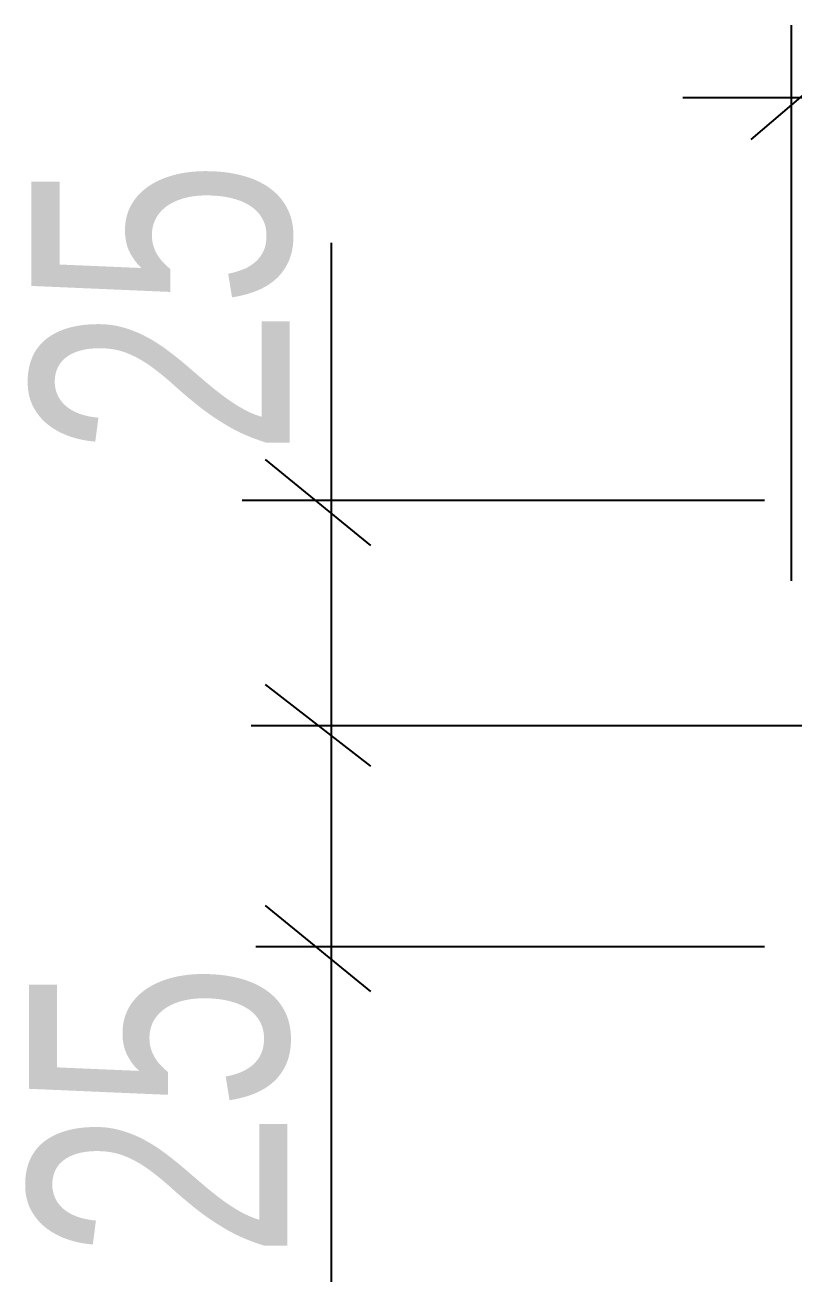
# Model space of a CAD drawing. Header units: millimetres. Extents: x -232 to 609, y -265 to 329.
# Drawn here: x 301.66 to 308.5, y -233.08 to -221.9 of the extents above; entities that cross this region are included whole.
import ezdxf

# ---------------------------------------------------------------- set-up
doc = ezdxf.new("R2010")
doc.units = ezdxf.units.MM
doc.styles.add('Arial Narrow', font='ARIALN.TTF', dxfattribs={"height": 0.2})

# ---------------------------------------------------------------- blocks, each defined once
blk = doc.blocks.new('0_TCM_4503_AIVD_AD_NOTE_BLOCK-43780186-28090')
at = {"color": 7, "linetype": 'Continuous'}
for p, q in [((308.476, -221.9), (308.476, -226.843)), ((309.012, -222.153), (308.116, -222.917)), ((307.513, -222.545), (313.769, -222.545)), ((304.385, -223.835), (304.385, -233.075)), ((303.797, -225.762), (304.734, -226.526)), ((308.238, -226.126), (303.593, -226.126)), ((303.797, -227.763), (304.734, -228.491)), ((303.674, -228.127), (309.46, -228.127)), ((303.797, -229.728), (304.734, -230.493)), ((303.715, -230.092), (308.238, -230.092))]:
    blk.add_line(p, q, dxfattribs=at)
at = {"color": 7, "linetype": 'Continuous', "style": 'Arial Narrow', "width": 0.9}
for p in [(304.017, -225.732), (303.995, -232.871)]:
    blk.add_text('25', height=2.2966, rotation=90, dxfattribs=at).set_placement(p)

msp = doc.modelspace()

# ---------------------------------------------------------------- block references
msp.add_blockref('0_TCM_4503_AIVD_AD_NOTE_BLOCK-43780186-28090', (0, 0))

doc.saveas('drawing.dxf')
